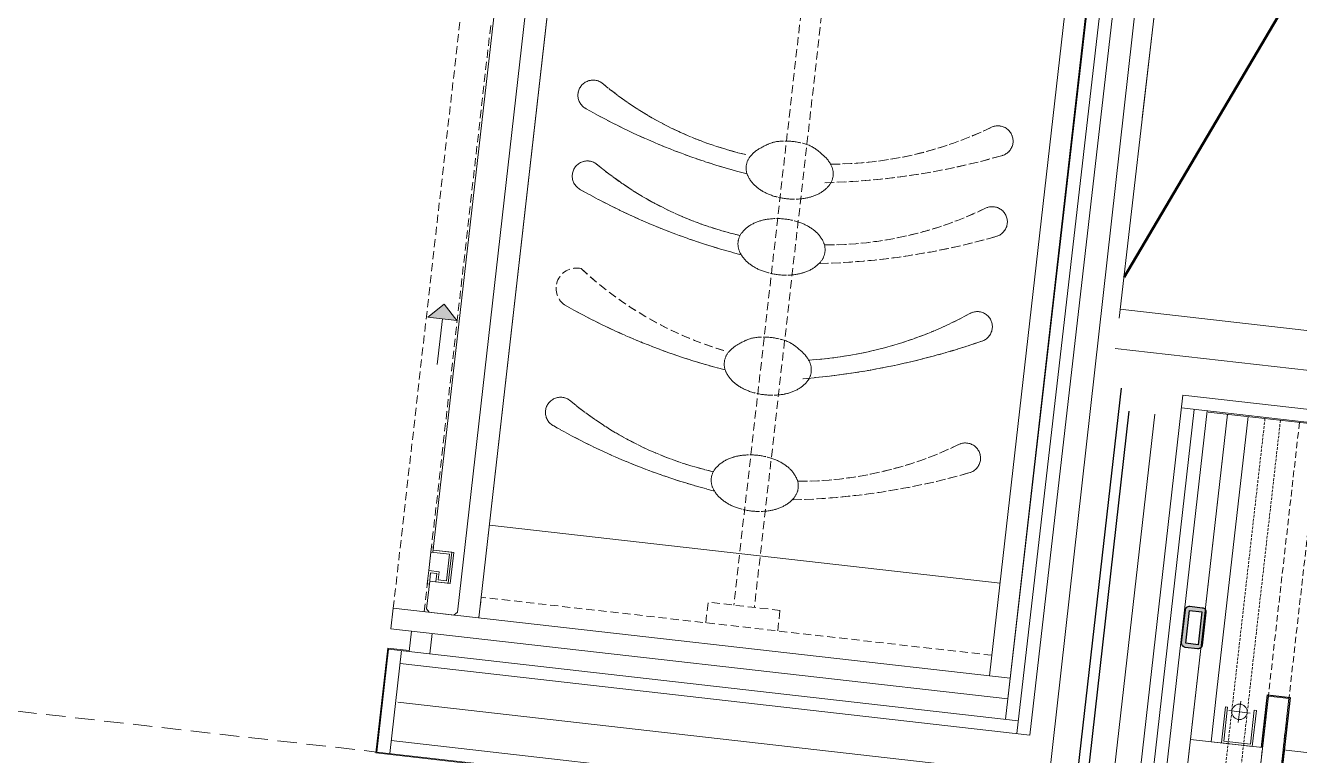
# Model space of a CAD drawing. Header units: millimetres. Extents: x 26282 to 30760, y 1404 to 4574.
# Drawn here: x 29725.6 to 29848.7, y 3723.3 to 3793.9 of the extents above; entities that cross this region are included whole.
import ezdxf

# ---------------------------------------------------------------- set-up
doc = ezdxf.new("R2010")
doc.units = ezdxf.units.MM
doc.header["$LTSCALE"] = 0.25
doc.set_wipeout_variables(frame=1)
doc.linetypes.add('01-2BASEMENT$0$HIDDEN', pattern=[0.375, 0.25, -0.125])
doc.linetypes.add('HIDDEN', pattern=[0.375, 0.25, -0.125])
for name, color, linetype, lineweight in [('(YP-ZC) A-L-HIDDEN', 145, 'HIDDEN', 13), ('AB-DUV', 4, 'Continuous', 50), ('BRONZE (3RDF)', 30, 'Continuous', 15), ('FURNITURE (3RDF)', 43, 'Continuous', 20), ('HIDDEN (3RDF)', 145, 'HIDDEN', 13), ('ID-ALCIPAN', 124, 'Continuous', 20), ('ID-HATCH', 252, 'Continuous', 18), ('LIGHTENING FIXTURE (3RDF)', 50, 'Continuous', 20), ('METAL (3RDF)', 171, 'Continuous', 15), ('METAL PROFILE (3RDF)', 251, 'Continuous', 18), ('MIRROR (3RDF)', 150, 'Continuous', 9), ('WALL CLADDING (3RDF)', 43, 'Continuous', 13), ('WALLPAPER (3RDF)', 63, 'Continuous', 13), ('WOOD (3RDF)', 45, 'Continuous', 15)]:
    doc.layers.add(name, color=color, linetype=linetype, lineweight=lineweight)
for name, color, linetype in [('ID-PROFIL', 145, 'Continuous'), ('LEATHER (3RDF)', 57, 'Continuous'), ('WIPEOUT(3RDF)', 250, 'Continuous')]:
    doc.layers.add(name, color=color, linetype=linetype)
doc.linetypes.add('BATTING', pattern='A,0.0001,-0.1,[134,ltypeshp.shx,S=0.1,R=0,X=-0.1,Y=0],-0.2,[134,ltypeshp.shx,S=0.1,R=180,X=0.1,Y=0],-0.1', length=0.4001000000000002)

# ---------------------------------------------------------------- blocks, each defined once
blk = doc.blocks.new('A$C507954D5')
at = {"layer": 'WOOD (3RDF)'}
h = blk.add_hatch(color=256, dxfattribs=at)
h.dxf.hatch_style = 1
h.paths.add_polyline_path([(4.44457614809653, 2.828428551165644), (4.44457614809653, 1.4264185211e-06), (5.858789710469862, 1.414214988792081)])
for p, q in [((5.858789710469862, 1.414214988792081), (4.44457614809653, 2.828428551165644)), ((4.44457614809653, 2.828428551165644), (4.44457614809653, 1.4264185211e-06)), ((0, 1.414214988792081), (4.44457614809653, 1.414214988791854)), ((5.858789710469862, 1.414214988792081), (4.44457614809653, 1.4264185211e-06))]:
    blk.add_line(p, q, dxfattribs=at)
blk = doc.blocks.new('A$C758C6CDD')
at = {"layer": 'BRONZE (3RDF)', "color": 252}
blk.add_line((1.299996283340077, 1.1493534657e-06, 1.2328835499e-06), (3.09999628333935, 1.1493534657e-06, 1.2328835499e-06), dxfattribs=at)
at = {"layer": 'BRONZE (3RDF)', "elevation": 1.2328835499e-06}
blk.add_lwpolyline([(0.2999962833382597, 2.000001149353465), (0.2999962833382597, 0.8000011493527381), (1.09999628334117, 0.8000011493527381), (1.09999628334117, 0.2000011493541933), (-3.7166610127e-06, 0.2000011493541933), (-3.7166610127e-06, 1.1493534657e-06), (1.299996283340077, 1.1493534657e-06), (1.299996283340077, 1.000001149353465), (0.4999962833389874, 1.000001149353465), (0.4999962833389874, 1.800001149352737), (3.09999628333935, 1.800001149352737), (3.09999628333935, 1.1493534657e-06), (3.59999628333935, 1.1493534657e-06), (3.59999628333935, 0.2000011493541933), (3.299996283340078, 0.2000011493541933), (3.299996283341897, 2.000001149353465), (0.2999962833382597, 2.000001149353465)], dxfattribs=at)
at = {"layer": 'WOOD (3RDF)', "elevation": 1.2328835499e-06}
blk.add_lwpolyline([(3.299996283340078, 0.2000011493541933), (3.299996283340078, 2.20302425022919), (0.2999962833400786, 2.20302425022919), (0.2999962833400786, 0.2000011493541933)], dxfattribs=at)
blk = doc.blocks.new('DOLAP-10')
at = {"layer": 'HIDDEN (3RDF)', "color": 8, "linetype": 'HIDDEN', "ltscale": 12.5}
for p, q in [((38.04948089948448, 118.9425743893555, -1.7638536546e-06), (25.85233871256424, 11.64013408218147, 1.5076827528e-06)), ((40.03669104106664, 118.7167517748946, -1.7638536546e-06), (27.8395484922039, 11.41430828268812, 1.5076827528e-06)), ((63.29904071097189, 60.72265801047024, 6.4615768145e-06), (56.86135430294962, 4.087185996153949, 3.1184196924e-06)), ((66.27983260663314, 60.38371890619078, 6.4615768145e-06), (59.84284503978414, 3.754396560904068, 3.1655667741e-06)), ((2.438887262618663, 12.28482166041635, -6.64058073e-08), (51.79637381779321, 6.681657520364749, 3.0600556323e-06)), ((23.14249962689428, 9.93520040378462, 1.5074833192e-06), (23.36832644270907, 11.92241633668823, 1.5075819812e-06)), ((23.36832644270907, 11.92241633668823, 1.5075819812e-06), (30.32356076205542, 11.13202602817796, 1.507781349e-06)), ((30.09764990663098, 9.144577862784443, 1.5076826735e-06), (30.32356076205542, 11.13202602817796, 1.507781349e-06)), ((51.79637381779321, 6.681657520364749, 0.0231127964934035), (51.57054961082032, 4.694447559755872, 0.0231127964934035))]:
    blk.add_line(p, q, dxfattribs=at)
at = {"layer": 'HIDDEN (3RDF)', "color": 8, "linetype": 'HIDDEN', "ltscale": 12.5, "elevation": 2.746007903e-07}
for points in [[(28.43327260370643, 53.1688792819359, -0.0641301967787795), (12.36204588203691, 59.54304037528914, -1.080169608676142), (13.87751466683403, 62.04591999392254, 0.1144626856018362), (28.31639111709228, 55.03890454951829, 0.8211975367001523)], [(35.93546548727318, 52.31248550240456, 0.0661418428762437), (52.48821994904939, 54.96100385043542, 1.080169608676142), (51.57580808865896, 57.74103201936554, -0.118246054366552), (36.47078426520602, 54.10806050489327, -0.8211975367001523)], [(27.22087796159395, 45.42905116991437, -0.0641301967787795), (11.14965123994261, 51.80321226330921, -1.080169608676142), (12.66512002470699, 54.30609188192489, 0.1144626856018362), (27.10399647501617, 47.29907643754289, 0.8211975367001523)], [(34.72307084517524, 44.57265739041827, 0.0661418428762437), (51.2758253069296, 47.22117573840749, 1.080169608676142), (50.36341344654648, 50.00120390735468, -0.118246054366552), (35.2583896230899, 46.36823239288264, -0.8211975367001523)], [(26.24510921558249, 34.23173344782163, -0.0630855797837229), (10.28846962902753, 41.59930774250368, -1.080169608676142), (11.80393841378827, 44.10218736109753, 0.1119665604115024), (26.12822772897198, 36.1017587154247, 0.8211975367001523)], [(33.74730209915288, 33.37533966830415, 0.0661418428762437), (50.30005656093272, 36.02385801633477, 0.8194480540042673), (49.5022318356132, 39.79729938654714, -0.1154848267108662), (34.28262087706753, 35.1709146707808, -0.8211975367001523)], [(24.62389210937909, 22.591002608189, -0.0641301967787795), (8.552665387724115, 28.96516370158725, -1.080169608676142), (10.06813417248486, 31.46804332018883, 0.1144626856018362), (24.50701062280132, 24.46102787580685, 0.8211975367001523)], [(32.12608499295311, 21.73460882867857, 0.0661418428762437), (48.67883945471111, 24.38312717667873, 1.080169608676142), (47.76642759433161, 27.16315534562546, -0.118246054366552), (32.66140377087504, 23.53018383113931, -0.8211975367001523)]]:
    blk.add_lwpolyline(points, format="xyb", dxfattribs=at)
for points in [[(27.79208625252068, 54.00212288565535, -0.1443331121972049), (28.18492083858291, 54.93036621588249, -0.1071766944172125), (29.23894031095915, 55.76580325399049, -0.0743308432763882), (30.61455762736296, 56.33716354715328, -0.0650164639122512), (32.31419169432411, 56.36468251529322, -0.0650164639122725), (33.96389850678679, 55.95482804357084, -0.0743241733570909), (35.17551174112305, 55.0881290161369, -0.1071766944172539), (36.0141342168572, 54.03664224213867, -0.1443331121973828), (36.18766608303122, 53.04374678769068, -0.1443331121973192), (35.79483149696534, 52.1155034575338, -0.1071766944172444), (34.74081202457819, 51.28006641937941, -0.0778181789793899), (33.38213111737423, 50.85774691940923, -0.0650164639122361), (31.6824970504531, 50.83022795128954, -0.0650164639122545), (30.03279023796131, 51.24008242305943, -0.0778181789795089), (28.80424059444704, 51.95774065718889, -0.1071766944171896), (27.96561811866559, 53.0092274312367, -0.1443331121974607)], [(26.91008422994855, 46.67055316710321, -0.1443331121972049), (27.30291881601443, 47.59879649724211, -0.1071766944172125), (28.35693828837611, 48.43423353541789, -0.0778181789794801), (29.71561919559463, 48.85655303533235, -0.0650164639122512), (31.4152532625485, 48.88407200348706, -0.0650164639122725), (33.0649600750221, 48.47421753174511, -0.0778181789794837), (34.29350971852546, 47.7565592975875, -0.1071766944172539), (35.13213219431055, 46.70507252354354, -0.1443331121973828), (35.3056640604591, 45.71217706910942, -0.1443331121973192), (34.91282947440414, 44.78393373891436, -0.1071766944172444), (33.85881000202426, 43.9484967007952, -0.0778181789793899), (32.50012909480574, 43.52617720082686, -0.0650164639122361), (30.8004950278737, 43.49865823273511, -0.0650164639122545), (29.15078821539282, 43.9085127044923, -0.0778181789795089), (27.92223857186764, 44.62617093861878, -0.1071766944171896), (27.08361609609347, 45.67765771263611, -0.1443331121974607)], [(25.60392286440765, 35.06497705158404, -0.1443331121972049), (25.99675745045897, 35.99322038177911, -0.1071766944172125), (27.0507769228534, 36.82865741988918, -0.0743308432763882), (28.42639423926812, 37.40001771305764, -0.0650164639122512), (30.12602830618562, 37.42753668122418, -0.0650164639122725), (31.77573511866649, 37.01768220946338, -0.0743241733570909), (32.98734835299547, 36.1509831820415, -0.1071766944172539), (33.82597082877693, 35.09949640807463, -0.1443331121973828), (33.99950269490001, 34.1066009536064, -0.1443331121973192), (33.60666810884505, 33.17835762343384, -0.1071766944172444), (32.55264863647973, 32.34292058532401, -0.0778181789793899), (31.19396772924301, 31.92060108531701, -0.0650164639122361), (29.49433366233279, 31.89308211722551, -0.0650164639122545), (27.84462684983737, 32.30293658898495, -0.0778181789795089), (26.61607720633038, 33.02059482311006, -0.1071766944171896), (25.77745473052346, 34.07208159713106, -0.1443331121974607)], [(24.31309837773369, 23.83250460537784, -0.1443331121972049), (24.7059329637923, 24.76074793552039, -0.1071766944172125), (25.75995243616126, 25.59618497369616, -0.0778181789794801), (27.11863334337613, 26.01850447360675, -0.0650164639122512), (28.81826741033365, 26.04602344174714, -0.0650164639122725), (30.46797422280724, 25.63616897001953, -0.0778181789794837), (31.69652386631061, 24.91851073586941, -0.1071766944172539), (32.53514634209205, 23.86702396180362, -0.1443331121973828), (32.70867820824424, 22.87412850738019, -0.1443331121973192), (32.315843622182, 21.94588517718557, -0.1071766944172444), (31.26182414980576, 21.11044813905187, -0.0778181789793899), (29.90314324259088, 20.68812863910489, -0.0650164639122361), (28.2035091756552, 20.66060967102021, -0.0650164639122545), (26.55380236317433, 21.07046414277056, -0.0778181789795089), (25.32525271964914, 21.78812237686839, -0.1071766944171896), (24.48663024387861, 22.83960915090347, -0.1443331121974607)]]:
    blk.add_lwpolyline(points, format="xyb", close=True, dxfattribs=at)
at = {"layer": 'WOOD (3RDF)'}
for p, q in [((1.57878203026e-05, 8.536110666555487, 4.71470817e-08), (13.55281584864133, 127.7683034427023, 4.71470817e-08)), ((2.213049955404129, 10.2974964201876, 4.71470817e-08), (15.31420129812613, 125.5552665986445, 4.71470817e-08)), ((51.57054961082032, 4.694447559752233, 3.0600556323e-06), (64.6710115314745, 119.9471623635049, -2.110222839e-07)), ((52.58674114676614, 13.63673892428346, 3.0887253282e-06), (3.229282391617744, 19.24014808095217, -1.08715394e-08)), ((0.2258399947968428, 10.52332062716141), (59.84218515726025, 3.748589151460691)), ((1.57878203026e-05, 8.536110666555487), (59.61636095028734, 1.761379190851585)), ((59.84284510362704, 3.754396553645165, 3.1655667741e-06), (59.61636049595472, 1.761375192804506, 3.1655667741e-06)), ((55.41600771275989, 0.2258689075538314), (55.64187028855304, 2.213074507975079)), ((57.40321331280575, 6.3317977492e-06), (57.62907588860617, 1.987211932222635))]:
    blk.add_line(p, q, dxfattribs=at)
at = {"layer": 'WOOD (3RDF)', "elevation": 4.71470817e-08}
blk.add_lwpolyline([(57.31753075654705, 9.872817752946958), (63.29225422300805, 62.43422693475122), (63.02804866517544, 62.76620233919675), (60.64341514726765, 63.03735362278121), (60.31146232734318, 62.77316603903796), (53.71569816713599, 4.746726794384359), (53.97990603017754, 4.414771669247557), (56.36455798291354, 4.143782620879392), (56.69651310805057, 4.407990483924094), (57.00137632073893, 7.090723900657393)], dxfattribs=at)
at = {"rotation": 83.51678702173027}
blk.add_blockref('A$C758C6CDD', (57.16622524398918, 6.770063518864617, 1.8855361425e-06), dxfattribs=at)
at = {"layer": 'WOOD (3RDF)', "rotation": 83.51678702173027}
blk.add_blockref('A$C507954D5', (62.39292885245595, 27.49810959583192, 1.7455358193e-06), dxfattribs=at)
blk = doc.blocks.new('20x40 profil')
at = {"layer": 'METAL PROFILE (3RDF)'}
h = blk.add_hatch(color=256, dxfattribs=at)
edge = h.paths.add_edge_path()
edge.add_line((-1.600000000011276, 2), (1.599999999989448, 2))
edge.add_arc((1.599999999989448, 1.599999999998543), 0.3999999999978172, 359.999999999479, 449.9999999994789, ccw=False)
edge.add_line((1.999999999979991, 1.599999999998543), (1.999999999979991, 0.4000000000014552))
edge.add_arc((1.599999999989448, 0.3999999999941792), 0.3999999999978172, 270.0000000005211, 360.00000000052114, ccw=False)
edge.add_line((1.599999999989448, 0), (-1.600000000011276, -7e-16))
edge.add_arc((-1.600000000011276, 0.4000000000014552), 0.4000000000050933, 180.0000000005211, 270.0000000005211, ccw=False)
edge.add_line((-2.000000000020007, 0.4000000000014552), (-2.000000000020008, 1.599999999998543))
edge.add_arc((-1.600000000011276, 1.599999999991267), 0.4000000000050933, 89.99999999947897, 179.999999999479, ccw=False)
h.paths.add_polyline_path([(-1.600000000011276, 1.599999999998543), (1.599999999989448, 1.599999999998543), (1.599999999989448, 0.4000000000014552), (-1.600000000011276, 0.4000000000014552)], flags=16)
at = {"layer": 'ID-PROFIL'}
blk.add_lwpolyline([(1.599999999998543, 2), (-1.599999999998543, 2, 0.4142135623730951), (-1.999999999992724, 1.599999999998543), (-1.999999999992724, 0.4000000000014552, 0.4142135623730657), (-1.599999999998543, 0), (1.599999999998543, 0, 0.4142135623730951), (2.000000000007275, 0.4000000000014552), (2.000000000007275, 1.599999999998543, 0.4142135623731246)], format="xyb", close=True, dxfattribs=at)
blk.add_lwpolyline([(1.599999999998543, 1.599999999998543), (-1.599999999998543, 1.599999999998543), (-1.599999999998543, 0.4000000000014552), (1.599999999998543, 0.4000000000014552)], close=True, dxfattribs=at)
blk = doc.blocks.new('ODA216')
at = {"layer": 'METAL PROFILE (3RDF)'}
h = blk.add_hatch(color=256, dxfattribs=at)
edge = h.paths.add_edge_path()
edge.add_line((132.584638098986, 11.03339662799044), (129.3846381310268, 11.03294380908278))
edge.add_arc((129.3846947333914, 10.63294381307787), 0.3999999999978172, 90.00810769191173, 180.0081076919117)
edge.add_line((128.9846947374017, 10.63288721071149), (128.9848645444925, 9.432887222727457))
edge.add_arc((129.3848645404814, 9.432943825100663), 0.3999999999978172, 180.0081076908695, 270.0081076908695)
edge.add_line((129.384921142846, 9.032943829108262), (132.5849211108051, 9.033396648015923))
edge.add_arc((132.5848645084397, 9.43339664400264), 0.4000000000050933, 270.0081076908695, 360.0081076908695)
edge.add_line((132.9848645044421, 9.433453246372665), (132.9846946973513, 10.63345323435669))
edge.add_arc((132.5846947013488, 10.63339663198348), 0.4000000000050933, 360.0081076919118, 450.0081076919114)
h.paths.add_polyline_path([(132.5846947013488, 10.63339663199076), (129.3846947333914, 10.63294381307787), (129.3848645404823, 9.43294382510794), (132.5848645084397, 9.43339664400264)], flags=16)
at = {"layer": 'HIDDEN (3RDF)', "ltscale": 10, "elevation": 2.269330253366979}
blk.add_lwpolyline([(151.8327756371727, 2.121830611129553), (-150.9348569247413, 2.07906685711714)], dxfattribs=at)
at = {"layer": 'LIGHTENING FIXTURE (3RDF)', "linetype": '01-2BASEMENT$0$HIDDEN', "ltscale": 4}
for p, q in [((123.386788136072, 5.468061990384741, -4.538652079931381), (-120.9012805106549, 5.433493784828896, -4.538652079931381)), ((123.3870003949359, 3.96806200541323, -4.538652079931381), (-120.9010682517901, 3.933493799846473, -4.538652079931381))]:
    blk.add_line(p, q, dxfattribs=at)
at = {"layer": 'LIGHTENING FIXTURE (3RDF)'}
for p, q in [((123.3870428467207, 3.668062008418929, -2.269327597734513), (123.3867456843109, 5.768061987382679, -2.269327597734513)), ((122.3368942760316, 4.717913416698137, -2.269327597734513), (124.4368942549945, 4.718210579107108, -2.269327597734513))]:
    blk.add_line(p, q, dxfattribs=at)
at = {"layer": 'LIGHTENING FIXTURE (3RDF)', "color": 252, "linetype": '01-2BASEMENT$0$HIDDEN', "ltscale": 4}
for p, q in [((151.8326493867862, 5.472087247890157, -3.1155376443e-06), (123.3867881360838, 5.468061990388378, -3.1155376443e-06)), ((151.8327059124804, 3.972087240861582, -2.269327597734513), (123.3870003949359, 3.96806200541323, -2.269327597734513))]:
    blk.add_line(p, q, dxfattribs=at)
at = {"layer": 'LIGHTENING FIXTURE (3RDF)'}
blk.add_circle((123.3868942655044, 4.71806199790808, -2.269327597734513), 0.7499999999993178, dxfattribs=at)
at = {"layer": 'METAL PROFILE (3RDF)'}
blk.add_line((151.8325118506018, 9.121830651940401, 2.269330253377756), (-151.0338504901774, 9.079053056633713, 2.269330253514493), dxfattribs=at)
at = {"layer": 'MIRROR (3RDF)', "color": 8, "extrusion": (4.417820000000001e-11, -3.122006631e-07, 0.9999999999999514), "elevation": -1.4363064821e-06}
blk.add_lwpolyline([(120.4125038683332, 3.317626428469961), (120.4121383283936, 5.917626402679003), (123.7121382958503, 5.9180903570885), (123.71211017737, 6.118090355124727), (120.2121102122928, 6.117598282205868), (120.2125319888728, 3.117598311931646), (123.7125319544093, 3.118090384886886), (123.712503835949, 3.318090382941305)], close=True, dxfattribs=at)
at = {"layer": 'WALL CLADDING (3RDF)', "ltscale": 0.25}
for p, q in [((151.8325118508383, 9.121824364327038, 2.269330566680266), (118.2116843791664, 9.117066818522288, 2.269327137829336)), ((151.8325872184296, 7.121824354951968, 2.269330253366979), (125.2119673209017, 7.118057379910168, 2.269330253366979)), ((123.2126748704704, 2.117774418155021, 2.269327137829336), (-123.2132692914565, 2.082903690570673, 2.269327137829336))]:
    blk.add_line(p, q, dxfattribs=at)
at = {"layer": 'WALL CLADDING (3RDF)', "elevation": 2.269327137829336}
blk.add_lwpolyline([(120.2126749005056, 2.117349900432599), (120.211684359142, 9.117349830346935)], dxfattribs=at)
at = {"layer": 'WALL CLADDING (3RDF)'}
blk.add_lwpolyline([(120.2126748653527, 2.11759832210373), (120.2119673358074, 7.117598272045143), (125.2119672857479, 7.118305801588575)], dxfattribs=at)
at = {"layer": 'WOOD (3RDF)'}
blk.add_lwpolyline([(120.2119673358074, 7.117598272045143), (125.2119674188834, 7.118305801614042)], dxfattribs=at)
at = {"layer": 'METAL PROFILE (3RDF)', "color": 4, "extrusion": (0, 0, -1), "zscale": -0.9999999999999996, "rotation": 359.9918923086093}
blk.add_blockref('20x40 profil', (-130.9849211268174, 9.033170238551975, -2.269343843897326), dxfattribs=at)
blk.add_wipeout([(80.21295831280258, 0.1116896840349315), (80.21932607870889, -44.888309865366786), (120.21932567822876, -44.8826496290056), (120.21295791233524, 0.11734992038525385)]).translate(0, 0, 2.269327137829336).dxf.layer = 'WIPEOUT(3RDF)'
at = {"layer": 'FURNITURE (3RDF)', "elevation": 2.269327137829336}
blk.add_lwpolyline([(80.21932610122713, -44.88846900382123), (80.21295833531984, 0.1115305456478381), (120.212957934842, 0.1171907820025808), (120.2193257007457, -44.88280876746285)], close=True, dxfattribs=at)
at = {"layer": 'HIDDEN (3RDF)', "ltscale": 10, "elevation": 2.269330253366979}
blk.add_lwpolyline([(151.8328510049059, 0.1218268514385272), (-150.9065681838856, 0.078726787436608)], dxfattribs=at)
at = {"layer": 'LEATHER (3RDF)'}
blk.add_lwpolyline([(120.2126607128948, 2.217611519023194), (125.3126607536651, 2.218333199183688), (125.3129701159305, 0.0178384335231385), (-125.3129701159323, -0.0178384335304145), (-125.313283512869, 2.182606527137977), (-120.2132834720823, 2.183328207291197)], dxfattribs=at)
at = {"layer": 'WALL CLADDING (3RDF)', "ltscale": 0.25}
blk.add_line((125.2129578622644, 0.1180574499958311, 2.269327137829336), (-125.2129862596157, 0.0826206987730984, 2.269327137829336), dxfattribs=at)
at = {"layer": 'WALL CLADDING (3RDF)'}
for points, elevation in [([(125.2129578622644, 0.1180574499958311), (125.2126748152932, 2.118305851654439), (120.2126748653527, 2.11759832210373)], -3.102733714e-07), ([(120.2126749005056, 2.117349900421686), (125.2126748504452, 2.118057429965118), (125.2129560581852, 0.1178241901034198)], 2.269327137829336)]:
    blk.add_lwpolyline(points, dxfattribs=dict(at, elevation=elevation))
blk = doc.blocks.new('A$C187D15ED')
at = {"layer": '(YP-ZC) A-L-HIDDEN', "ltscale": 30}
blk.add_line((10098.50624424973, 3528.900155685216), (10189.15526757323, 3518.608406524563, 1.38812197e-08), dxfattribs=at)
blk.add_line((10261.36785684176, 3564.510578433709, 1.38812197e-08), (10308.26364278246, 3643.891889041336, 1.38262415e-08))
at = {"layer": 'ID-ALCIPAN', "ltscale": 0.25}
for p, q in [((10249.90068753099, 3521.769731045321, 1.38812197e-08), (10274.09459818264, 3732.379350908316, 1.38812197e-08)), ((10251.0000385191, 3520.386756872613, 1.38812197e-08), (10275.47943535324, 3733.481556384045, 1.38812197e-08)), ((10252.24228956394, 3520.245588929235, 1.38812197e-08), (10276.72148034832, 3733.341940409154, 1.38812197e-08)), ((10232.70441011287, 3250.763220280568, 1.38812197e-08), (10267.04574233461, 3553.10155192956, 1.38812197e-08)), ((10267.04571868902, 3553.101343755677, 1.38812197e-08), (10440.38353282361, 3533.402590700526, 1.38812197e-08)), ((10233.94840717779, 3250.639607272908, 1.38812197e-08), (10268.14664137403, 3551.718113591511, 1.38812197e-08)), ((10235.19240424133, 3250.515994265383, 1.38812197e-08), (10269.38865495209, 3551.577038179422, 1.38812197e-08)), ((10266.90464365173, 3551.859330434786, 1.38812197e-08), (10440.2423676622, 3532.160588708946, 1.38812197e-08)), ((10190.28438867479, 3528.544456920881, 1.38812197e-08), (10189.15526757252, 3518.608406524643, 1.38812197e-08)), ((10251.14269495766, 3521.628590786285), (10190.28438867479, 3528.544456920881, 1.38812197e-08)), ((10191.52639490017, 3528.403316791529, 1.38812197e-08), (10190.3972737979, 3518.467266395287, 1.38812197e-08)), ((10252.24228956394, 3520.245588929235), (10191.38525477082, 3527.161310566144, 1.38812197e-08)), ((10251.39665005403, 3512.793417679938), (10190.53841393532, 3519.709272691576, 1.38812197e-08)), ((10250.01356841468, 3511.692544157911), (10189.15526757252, 3518.608406524643, 1.38812197e-08))]:
    blk.add_line(p, q, dxfattribs=at)
at = {"layer": 'ID-HATCH', "linetype": 'BATTING', "lineweight": 0, "ltscale": 4.5}
for p, q in [((10224.54028284332, 3251.574470045684, 1.38812197e-08), (10278.38863134454, 3733.084957163081, 1.38812197e-08)), ((10230.21641734277, 3251.010446160778, 1.38812197e-08), (10264.32121429416, 3551.2667960583, 1.38812197e-08))]:
    blk.add_line(p, q, dxfattribs=at)
at = {"layer": 'ID-HATCH', "linetype": 'BATTING', "lineweight": 0, "ltscale": 7.299999999999998}
for p, q in [((10260.49704999205, 3557.619509556576, 1.38812197e-08), (10435.76547740105, 3537.705077634255, 1.38812197e-08)), ((10252.07160896931, 3516.490849583877, 1.38812197e-08), (10191.16224833911, 3523.412517383705, 1.38812197e-08))]:
    blk.add_line(p, q, dxfattribs=at)
at = {"layer": 'ID-PROFIL'}
for p, q in [((10261.08417711555, 3553.77883548401, 1.38812197e-08), (10226.7332287006, 3251.356562270255, 1.38812197e-08)), ((10261.83718708139, 3551.548946888916, 1.38812197e-08), (10227.72842345967, 3251.257672151584, 1.38812197e-08))]:
    blk.add_line(p, q, dxfattribs=at)
at = {"layer": 'METAL (3RDF)'}
for p, q in [((10263.12160503466, 3579.884255445672, 1.38812197e-08), (10280.66805224761, 3732.648991238996, 1.38812197e-08)), ((10263.12160503466, 3579.884255445672, 1.38812197e-08), (10280.66805224762, 3732.648991238996, 1.38812197e-08)), ((10270.02917378582, 3640.044077424139, 1.38812197e-08), (10260.90026069425, 3560.537986897852, 1.38812197e-08)), ((10270.02917378583, 3640.044077424139, 1.38812197e-08), (10260.90026069425, 3560.537986897852, 1.38812197e-08)), ((10260.9996044467, 3561.412192966775, 1.38812197e-08), (10303.36773679476, 3556.523984164829, 1.38812197e-08)), ((10260.99960444669, 3561.412192966775, 1.38812197e-08), (10303.36773679476, 3556.523984164829, 1.38812197e-08))]:
    blk.add_line(p, q, dxfattribs=at)
at = {"layer": 'WALLPAPER (3RDF)'}
for p, q in [((10269.4764806343, 3551.464195617346, 1.38812197e-08), (10440.33042706346, 3532.049868042832, 1.38812197e-08)), ((10190.19631938711, 3528.655108629259, 1.38812197e-08), (10189.04461586349, 3518.52033723129, 1.38812197e-08)), ((10192.28288985875, 3528.417993210461, 1.38812197e-08), (10190.19631938711, 3528.655108629259, 1.38812197e-08)), ((10248.66091564841, 3511.745614334787, 1.38812197e-08), (10189.04461586349, 3518.52033723129, 1.38812197e-08))]:
    blk.add_line(p, q, dxfattribs=at)
at = {"layer": 'FURNITURE (3RDF)', "ltscale": 0.2, "xscale": -1, "rotation": 347.0395662692983}
blk.add_blockref('DOLAP-10', (10248.21212390981, 3515.438275927759), dxfattribs=at)
at = {"layer": 'FURNITURE (3RDF)', "ltscale": 0.2, "rotation": 83.5150630362747}
blk.add_blockref('ODA216', (10263.27212387335, 3399.359256631858, -2.26933023948576), dxfattribs=at)

msp = doc.modelspace()

# ---------------------------------------------------------------- block references
at = {"layer": 'AB-DUV', "ltscale": 100}
msp.add_blockref('A$C187D15ED', (19570.42390626811, 205.0275163953916, 5.126401409773051), dxfattribs=at)

# ---------------------------------------------------------------- next in the draw order: hatches: boundary and pattern name
at = {"layer": 'METAL PROFILE (3RDF)'}
h = msp.add_hatch(color=256, dxfattribs=at)
edge = h.paths.add_edge_path()
edge.add_line((29837.70760402004, 3737.36921313122), (29837.34663954448, 3734.189636957048))
edge.add_arc((29837.74408656627, 3734.144516397603), 0.3999999999978172, 173.5231707281864, 263.5231707281865)
edge.add_line((29837.69896600683, 3733.747069375836), (29838.89130707214, 3733.611707697503))
edge.add_arc((29838.93642763158, 3734.009154719271), 0.3999999999978172, 263.5231707271442, 353.5231707271444)
edge.add_line((29839.33387465334, 3733.964034159828), (29839.6948391289, 3737.143610334001))
edge.add_arc((29839.29739210714, 3737.188730893442), 0.4000000000050933, 353.5231707271444, 443.5231707271442)
edge.add_line((29839.34251266657, 3737.586177915222), (29838.15017160127, 3737.721539593555))
edge.add_arc((29838.10505104182, 3737.324092571775), 0.4000000000050933, 443.5231707281864, 533.5231707281861)
h.paths.add_polyline_path([(29838.10505104182, 3737.324092571775), (29837.74408656627, 3734.144516397603), (29838.93642763156, 3734.009154719272), (29839.29739210714, 3737.188730893442)], flags=16)
h = msp.add_hatch(color=256, dxfattribs=at)
edge = h.paths.add_edge_path()
edge.add_line((29837.70760402005, 3737.369213131226), (29837.34663954449, 3734.189636957048))
edge.add_arc((29837.74408656627, 3734.144516397606), 0.3999999999978172, -186.4768292718323, -96.47682927183236)
edge.add_line((29837.69896600683, 3733.747069375841), (29838.89130707214, 3733.61170769751))
edge.add_arc((29838.93642763159, 3734.009154719271), 0.3999999999978172, -96.47682927287451, -6.476829272874478)
edge.add_line((29839.33387465335, 3733.964034159828), (29839.69483912891, 3737.143610334004))
edge.add_arc((29839.29739210714, 3737.188730893447), 0.4000000000050933, -6.476829272874478, 83.52317072712549)
edge.add_line((29839.34251266658, 3737.586177915227), (29838.15017160127, 3737.721539593563))
edge.add_arc((29838.10505104183, 3737.324092571782), 0.4000000000050933, 83.52317072816771, 173.5231707281676)
h.paths.add_polyline_path([(29838.10505104182, 3737.324092571782), (29837.74408656627, 3734.144516397606), (29838.93642763158, 3734.009154719272), (29839.29739210714, 3737.188730893447)], flags=16)
at = {"layer": 'WOOD (3RDF)'}
h = msp.add_hatch(color=256, dxfattribs=at)
h.dxf.hatch_style = 1
h.paths.add_polyline_path([(29767.31153375018, 3765.353897864339), (29764.50116108763, 3765.672967602086), (29766.06588228778, 3766.91861906449)])

# ---------------------------------------------------------------- next in the draw order: linework, layer by layer
at = {"layer": 'BRONZE (3RDF)', "color": 252}
msp.add_line((29764.5911331244, 3741.176222217156, 5.126404528476035), (29764.79418786211, 3742.964732427777, 5.126404528476035), dxfattribs=at)
at = {"layer": 'BRONZE (3RDF)', "elevation": 5.126404528476035}
msp.add_lwpolyline([(29766.46555850414, 3739.956989058245), (29765.27321836373, 3740.092358883386), (29765.36346491382, 3740.88725231033), (29764.76729484361, 3740.9549372229), (29764.64320583724, 3739.861958760852), (29764.4444824805, 3739.884520398375), (29764.5911331244, 3741.176222217156), (29765.58474990808, 3741.063414029541), (29765.49450335798, 3740.268520602598), (29766.28939678493, 3740.178274052506), (29766.58269807272, 3742.761677690068), (29764.79418786211, 3742.964732427777), (29764.85059195591, 3743.461540819616), (29765.04931531265, 3743.438979182092), (29765.01547285637, 3743.140894146991), (29766.80398306699, 3742.937839409283), (29766.46555850414, 3739.956989058245)], dxfattribs=at)
at = {"layer": 'HIDDEN (3RDF)', "color": 8, "linetype": 'HIDDEN', "ltscale": 12.5}
for p, q in [((29806.24483888785, 3845.137610148639, 5.126399646202686), (29794.06566912081, 3737.833125202573, 5.126402917739094)), ((29808.2320722744, 3844.911992180876, 5.126399646202686), (29796.05290286897, 3737.607510419879, 5.126402917739094)), ((29767.5874127567, 3794.176364011928, 5.126407871633158), (29761.1597002122, 3737.54598815526, 5.126404575623117)), ((29770.56828613179, 3793.838142245309, 5.126407871633158), (29764.13987538927, 3737.201616646556, 5.126404528476035)), ((29769.65770962597, 3738.594030069854, 5.149514206549747), (29769.43209325074, 3736.606796502499, 5.149514206549747)), ((29819.01449007084, 3732.984649396278, 5.126401343650536), (29769.65770962597, 3738.594030069854, 5.126404470111974)), ((29791.35604153204, 3736.127658548819, 5.126402917739016), (29791.5816268903, 3738.115143686088, 5.126402917837691)), ((29798.53694509948, 3737.325491936358, 5.126402917638324), (29791.5816268903, 3738.115143686088, 5.126402917837691)), ((29798.31132992717, 3735.338251963746, 5.126402917539661), (29798.53694509948, 3737.325491936358, 5.126402917638324))]:
    msp.add_line(p, q, dxfattribs=at)
at = {"layer": 'HIDDEN (3RDF)', "color": 8, "linetype": 'HIDDEN', "ltscale": 12.5, "elevation": 5.126401684657132}
for points in [[(29795.34856123435, 3779.505165705906, -0.0661418428762437), (29779.81149005931, 3785.798634464337, -1.080169608676142), (29781.32415792897, 3788.303207868967, 0.118246054366552), (29795.22958782705, 3781.375059048298, 0.8211975367001523)], [(29802.85170746965, 3778.657165151903, 0.0641301967787795), (29819.94310748564, 3781.26452080027, 1.080169608676142), (29819.02758618374, 3784.04352651614, -0.1144626856018362), (29803.38501720614, 3780.453337890887, -0.8211975367001523)], [(29794.79419609667, 3771.690594747407, -0.0661418428762437), (29779.25712492163, 3777.984063505793, -1.080169608676142), (29780.76979279128, 3780.488636910442, 0.118246054366552), (29794.67522268937, 3773.56048808977, 0.8211975367001523)], [(29802.29734233197, 3770.842594193366, 0.0641301967787795), (29819.38874234794, 3773.449949841782, 1.080169608676142), (29818.47322104608, 3776.228955557628, -0.1144626856018362), (29802.83065206843, 3772.638766932407, -0.8211975367001523)], [(29793.23379373379, 3760.559683136868, -0.0661418428762437), (29777.69672255875, 3766.853151895301, -0.8194480540042673), (29779.32052324371, 3770.351530863088, 0.1154848267108662), (29793.1148203265, 3762.429576479246, 0.8211975367001523)], [(29800.73693996909, 3759.711682582851, 0.0630855797837229), (29817.93947280037, 3763.312843794433, 1.080169608676142), (29817.0239514985, 3766.091849510257, -0.1119665604115024), (29801.27024970558, 3761.507855321859, -0.8211975367001523)], [(29792.20294917867, 3748.851894323893, -0.0661418428762437), (29776.66587800364, 3755.145363082291, -1.080169608676142), (29778.17854587327, 3757.64993648694, 0.118246054366552), (29792.08397577136, 3750.721787666255, 0.8211975367001523)], [(29799.70609541397, 3748.003893769869, 0.0641301967787795), (29816.79749542994, 3750.611249418284, 1.080169608676142), (29815.88197412808, 3753.390255134118, -0.1144626856018362), (29800.23940515043, 3749.800066508898, -0.8211975367001523)]]:
    msp.add_lwpolyline(points, format="xyb", dxfattribs=at)
for points in [[(29803.66343803482, 3779.325377939609, 0.1443331121972049), (29803.48879552694, 3780.318078643021, 0.1071766944172125), (29802.64899727957, 3781.368626593629, 0.0743308432763882), (29801.4365671963, 3782.23395247384, 0.0650164639122512), (29799.78640291266, 3782.641961165139, 0.0650164639122725), (29798.08680069469, 3782.612540836727, 0.0743241733570909), (29796.71167145123, 3782.039659175666, 0.1071766944172539), (29795.65858724034, 3781.203043530661, 0.1443331121973828), (29795.26679132419, 3780.27436131799, 0.1443331121973192), (29795.4414338321, 3779.281660614645, 0.1071766944172444), (29796.28123207946, 3778.231112663988, 0.0778181789793899), (29797.5105837972, 3777.514829255171, 0.0650164639122361), (29799.16074808081, 3777.106820563899, 0.0650164639122545), (29800.86035029882, 3777.136240892353, 0.0778181789795089), (29802.21855790776, 3777.560080081916, 0.1071766944171896), (29803.27164211871, 3778.396695726959, 0.1443331121974607)], [(29802.87866040412, 3771.982764904988, 0.1443331121972049), (29802.70401789621, 3772.975465608315, 0.1071766944172125), (29801.86421964889, 3774.026013558988, 0.0778181789794801), (29800.63486793112, 3774.742296967754, 0.0650164639122512), (29798.98470364748, 3775.150305659067, 0.0650164639122725), (29797.28510142949, 3775.120885330637, 0.0778181789794837), (29795.92689382056, 3774.697046141043, 0.1071766944172539), (29794.8738096096, 3773.860430496005, 0.1443331121973828), (29794.48201369348, 3772.93174828334, 0.1443331121973192), (29794.65665620138, 3771.939047579963, 0.1071766944172444), (29795.49645444873, 3770.888499629342, 0.0778181789793899), (29796.72580616649, 3770.172216220522, 0.0650164639122361), (29798.37597045012, 3769.764207529277, 0.0650164639122545), (29800.07557266811, 3769.793627857721, 0.0778181789795089), (29801.43378027706, 3770.217467047276, 0.1071766944171896), (29802.486864488, 3771.054082692293, 0.1443331121974607)], [(29801.54867053427, 3760.379895370603, 0.1443331121972049), (29801.37402802636, 3761.372596073979, 0.1071766944172125), (29800.534229779, 3762.423144024596, 0.0743308432763882), (29799.32179969571, 3763.288469904814, 0.0650164639122512), (29797.67163541212, 3763.69647859613, 0.0650164639122725), (29795.97203319412, 3763.667058267682, 0.0743241733570909), (29794.59690395067, 3763.094176606632, 0.1071766944172539), (29793.54381973974, 3762.25756096167, 0.1443331121973828), (29793.15202382364, 3761.328878748966, 0.1443331121973192), (29793.32666633154, 3760.33617804561, 0.1071766944172444), (29794.16646457888, 3759.285630095001, 0.0778181789793899), (29795.39581629665, 3758.569346686139, 0.0650164639122361), (29797.04598058025, 3758.161337994899, 0.0650164639122545), (29798.74558279827, 3758.190758323341, 0.0778181789795089), (29800.1037904072, 3758.6145975129, 0.1071766944171896), (29801.15687461817, 3759.451213157913, 0.1443331121974607)], [(29800.28741348612, 3749.144064481491, 0.1443331121972049), (29800.11277097821, 3750.136765184819, 0.1071766944172125), (29799.27297273088, 3751.187313135492, 0.0778181789794801), (29798.04362101312, 3751.903596544254, 0.0650164639122512), (29796.39345672948, 3752.311605235554, 0.0650164639122725), (29794.69385451149, 3752.282184907138, 0.0778181789794837), (29793.33564690255, 3751.858345717554, 0.1071766944172539), (29792.28256269161, 3751.021730072493, 0.1443331121973828), (29791.89076677549, 3750.093047859839, 0.1443331121973192), (29792.06540928339, 3749.100347156461, 0.1071766944172444), (29792.90520753073, 3748.049799205824, 0.0778181789793899), (29794.13455924849, 3747.33351579703, 0.0650164639122361), (29795.78472353212, 3746.925507105788, 0.0650164639122545), (29797.48432575012, 3746.954927434224, 0.0778181789795089), (29798.84253335907, 3747.378766623753, 0.1071766944171896), (29799.89561757, 3748.215382268787, 0.1443331121974607)]]:
    msp.add_lwpolyline(points, format="xyb", close=True, dxfattribs=at)
at = {"layer": 'ID-PROFIL', "elevation": 5.126415014184618}
msp.add_lwpolyline([(29837.34663954449, 3734.18963695704), (29837.70760402005, 3737.369213131213, -0.4142135623730951), (29838.15017160127, 3737.721539593535), (29839.34251266658, 3737.586177915201, -0.4142135623730657), (29839.69483912891, 3737.143610333987), (29839.33387465335, 3733.964034159818, -0.4142135623730951), (29838.89130707213, 3733.611707697482), (29837.69896600682, 3733.747069375816, -0.4142135623731246)], format="xyb", close=True, dxfattribs=at)
msp.add_lwpolyline([(29837.74408656627, 3734.144516397596), (29838.10505104182, 3737.324092571768), (29839.29739210714, 3737.188730893435), (29838.93642763158, 3734.009154719262)], close=True, dxfattribs=at)
at = {"layer": 'LIGHTENING FIXTURE (3RDF)', "color": 252, "linetype": '01-2BASEMENT$0$HIDDEN', "ltscale": 4}
for p, q in [((29845.40723871584, 3755.865962199843, 2.857068054749646), (29842.19850574996, 3727.601654827285, 2.857068054749646)), ((29846.89764748059, 3755.696605362715, 0.5877435725527782), (29843.68893208159, 3727.432452729357, 0.5877435725527782))]:
    msp.add_line(p, q, dxfattribs=at)
at = {"layer": 'LIGHTENING FIXTURE (3RDF)'}
for p, q in [((29843.98701734792, 3727.398612309786, 0.5877435725527782), (29841.90042048363, 3727.635495246867, 0.5877435725527782)), ((29842.82527744723, 3726.473755346179, 0.5877435725527782), (29843.06216038431, 3728.560352210471, 0.5877435725527782))]:
    msp.add_line(p, q, dxfattribs=at)
msp.add_circle((29842.94371891577, 3727.517053778316, 0.5877435725527782), 0.7499999999993177, dxfattribs=at)
at = {"layer": 'METAL PROFILE (3RDF)'}
msp.add_line((29841.78083236055, 3756.278034864078, 5.126401423665047), (29807.61700347969, 3455.344706594079, 5.126401423801785), dxfattribs=at)
at = {"layer": 'WALL CLADDING (3RDF)', "ltscale": 0.25}
for p, q in [((29841.78083860797, 3756.278034154177, 5.126401736967559), (29837.98836220874, 3722.8717894494, 5.126398308116626)), ((29843.76805029428, 3756.052225038003, 5.126401423654271), (29840.76520710787, 3729.60150953319, 5.126401423654271))]:
    msp.add_line(p, q, dxfattribs=at)
at = {"layer": 'WOOD (3RDF)'}
for p, q in [((29769.43209325074, 3736.606796502495, 5.126404470111974), (29782.51402759633, 3851.861615776776, 5.126401199034058)), ((29820.55047779955, 3728.78445060535, 5.126401457203423), (29834.08410715036, 3848.018820903061, 5.126401457203423)), ((29818.78886060743, 3730.997300547935, 5.126401457203423), (29831.87125690389, 3846.257201034431, 5.126401457203423)), ((29766.06588228778, 3766.91861906449, 5.126403155592162), (29764.50116108763, 3765.672967602086, 5.126403155592162)), ((29766.06588228778, 3766.91861906449, 5.126403155592162), (29767.31153375018, 3765.353897864339, 5.126403155592162)), ((29767.31153375018, 3765.353897864339, 5.126403155592162), (29764.50116108763, 3765.672967602086, 5.126403155592162)), ((29765.40496283892, 3761.097227276128, 5.126403155592162), (29765.90634741891, 3765.513432733212, 5.126403155592162)), ((29770.44734947424, 3745.549194105291, 5.126404498781671), (29819.80415777917, 3739.940058441518, 5.126401399184801)), ((29761.15970014836, 3737.545988162506, 5.126404575623117), (29760.93342398022, 3735.552943125882, 5.126404575623117)), ((29820.77609417478, 3730.771684172703, 5.126401410056342), (29761.15904080936, 3737.540180691331, 5.126401410056342)), ((29820.55047779955, 3728.78445060535, 5.126401410056342), (29760.93342443412, 3735.552947123975, 5.126401410056342)), ((29762.6951550975, 3733.340084298666, 5.126401410056342), (29762.92073310345, 3735.327322222201, 5.126401410056342)), ((29764.68239302065, 3733.114506292757, 5.126401410056342), (29764.90797102661, 3735.101744216287, 5.126401410056342))]:
    msp.add_line(p, q, dxfattribs=at)
for points, elevation in [([(29764.99291066937, 3742.942170852635), (29770.95876722679, 3795.504587189921), (29771.29069701989, 3795.768850048445), (29773.67539572133, 3795.498272634996), (29773.93964060187, 3795.166365423306), (29767.35331706784, 3737.138853857018), (29767.02138957647, 3736.8746112782), (29764.63670929563, 3737.14535092848), (29764.37246671681, 3737.477278419867), (29764.67704829693, 3740.160043826078)], 5.126401457203423), ([(29765.01547285637, 3743.140894146991), (29767.00571022748, 3742.914936741227), (29766.66728566464, 3739.934086390193), (29764.67704829352, 3740.160043795958)], 5.126404528476035), ([(29840.20095327867, 3724.633449783351), (29840.76496028674, 3729.601537687788)], 2.85707117028729)]:
    msp.add_lwpolyline(points, dxfattribs=dict(at, elevation=elevation))

# ---------------------------------------------------------------- next in the draw order: wipeouts: each hides what was drawn before it
msp.add_wipeout([(29842.644467051432, 3684.0991097935566), (29887.357257000724, 3679.0230468560676), (29891.869312945164, 3718.767749033265), (29847.156522995883, 3723.8438119707653)]).translate(0, 0, 5.126398308116626).dxf.layer = 'WIPEOUT(3RDF)'

# ---------------------------------------------------------------- next in the draw order: linework, layer by layer
at = {"layer": 'FURNITURE (3RDF)', "elevation": 5.126398308116626}
msp.add_lwpolyline([(29887.35741512348, 3679.023028905026), (29842.64462517413, 3684.099091842522), (29847.15668111858, 3723.843794019721), (29891.86947106793, 3718.767731082221)], close=True, dxfattribs=at)
at = {"layer": 'HIDDEN (3RDF)', "ltscale": 10, "elevation": 5.126401423654271}
for points in [[(29848.73607327061, 3755.487702956564), (29814.58338137572, 3454.652474314343)], [(29850.72328868326, 3755.261893416964), (29816.57411742132, 3454.454659643398)]]:
    msp.add_lwpolyline(points, dxfattribs=at)
at = {"layer": 'LEATHER (3RDF)', "elevation": 2.85707117028729}
msp.add_lwpolyline([(29845.06966618169, 3724.080724418902), (29845.64495332496, 3729.148174037741), (29847.83140334621, 3728.899953140232), (29819.56065693672, 3479.873592914263), (29817.3742559461, 3480.12180417784), (29817.94954308938, 3485.189253796695)], dxfattribs=at)
at = {"layer": 'LIGHTENING FIXTURE (3RDF)', "linetype": '01-2BASEMENT$0$HIDDEN', "ltscale": 4}
for p, q in [((29842.19850574996, 3727.601654827273, -1.68158090964409), (29814.64246966672, 3484.872739051899, -1.68158090964409)), ((29843.68893208159, 3727.432452729357, -1.68158090964409), (29816.13289599837, 3484.703536953983, -1.68158090964409))]:
    msp.add_line(p, q, dxfattribs=at)
at = {"layer": 'MIRROR (3RDF)', "color": 8, "extrusion": (3.102080624000001e-07, -3.521667180000001e-08, 0.9999999999999514), "elevation": 2.866197452515646}
msp.add_lwpolyline([(29843.99925942498, 3724.403526879491), (29841.41585405151, 3724.696812876131), (29841.78810166279, 3727.975750465713), (29841.58937817249, 3727.998310926971), (29841.19457010004, 3724.520649847511), (29844.17542245405, 3724.182242928034), (29844.57023052651, 3727.659904007955), (29844.37150703621, 3727.682464469237)], close=True, dxfattribs=at)
at = {"layer": 'WALL CLADDING (3RDF)', "ltscale": 0.25}
for p, q in [((29847.72052998888, 3728.811899742912, 5.126398308116626), (29819.47213296063, 3479.98428308746, 5.126398308116626)), ((29845.50769208279, 3727.050267431274, 5.126398308116626), (29817.71050064898, 3482.197120993544, 5.126398308116626))]:
    msp.add_line(p, q, dxfattribs=at)
at = {"layer": 'WALL CLADDING (3RDF)'}
for points, elevation in [([(29845.16904105082, 3724.069442790295), (29840.20095327867, 3724.633449783351), (29840.76496027173, 3729.601537555503)], 2.85707117028729), ([(29847.72052998888, 3728.811899742912), (29845.73304804387, 3729.037530562448), (29845.16904105082, 3724.069442790295)], 2.857070860013918), ([(29845.16928788697, 3724.069414767981), (29845.73329488002, 3729.037502540133), (29847.72076155252, 3728.811871605537)], 5.126398308116626), ([(29845.16928788695, 3724.069414767984), (29838.21396500595, 3724.859024558261)], 5.126398308116626)]:
    msp.add_lwpolyline(points, dxfattribs=dict(at, elevation=elevation))

doc.saveas('drawing.dxf')
